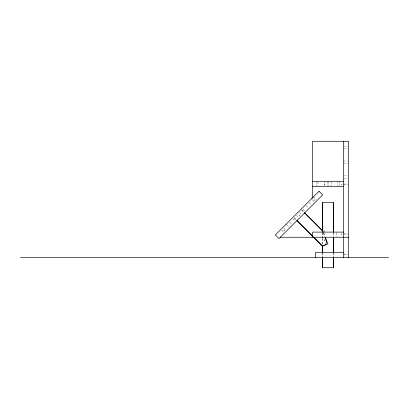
<?xml version="1.0" encoding="UTF-8"?>
<svg xmlns="http://www.w3.org/2000/svg" width="409" height="409" viewBox="0 0 409 409"><rect width="100%" height="100%" fill="white"/><g stroke="black" fill="none" stroke-linecap="round" stroke-linejoin="round"><path stroke-width="0.31" stroke-dasharray="2.04 1.53" d="M343.422 146.151L347.425 146.151M343.422 148.896L347.425 148.896M343.422 161.018L347.425 161.018M343.422 163.769L347.425 163.769M343.422 175.89L347.425 175.89M343.422 178.636L347.425 178.636M343.422 184.024L347.425 184.024M343.422 184.715L347.425 184.715M343.422 233.815L347.425 233.815M343.422 234.505L347.425 234.505M343.422 254.076L347.425 254.076M343.422 254.761L347.425 254.761M313.32 196.959L316.152 199.791M312.185 199.71L314.613 202.138M309.153 202.746L311.177 204.771M306.239 205.661L308.263 207.685M302.839 209.06L304.863 211.085M301.499 209.664L304.138 212.302M301.832 210.241L303.631 212.036M299.439 212.46L301.464 214.48M296.525 215.374L298.55 217.394M294.306 217.762L296.54 220.001M294.168 217.869L295.927 219.633M293.125 218.769L295.15 220.794M289.725 222.169L291.75 224.193M286.003 224.275L288.836 227.107M283.78 228.12L285.804 230.144M281.837 230.062L283.861 232.087M323.304 232.639L324.766 236.167M323.146 232.532L324.209 235.185M339.301 181.279L339.301 185.86M337.926 181.279L337.926 185.86M336.556 232.67L336.556 236.678M333.463 232.629L333.463 236.458M333.463 252.358L333.463 256.878M333.294 232.629L333.294 236.458M333.294 253.048L333.294 256.878M331.402 181.279L331.402 185.86M328.657 181.279L328.657 185.86M327.282 181.279L327.282 185.86M324.536 181.279L324.536 185.86M322.645 232.629L322.645 237.731M322.645 238.37L322.645 244.751M322.645 253.048L322.645 256.878M322.476 232.629L322.476 237.731M322.476 238.37L322.476 244.112M322.476 252.358L322.476 256.878M318.013 181.852L318.013 185.86M316.638 181.279L316.638 185.86M323.984 230.149A22.556 4.55 71.6 0 1 324.869 232.051M324.117 239.423A22.991 1.345 69.5 0 1 324.296 239.889M283.841 230.436C284.439 231.647 284.771 229.337 283.841 230.436M299.015 215.262C299.557 216.473 299.996 214.234 299.02 215.231M314.194 200.083C314.792 201.294 315.119 198.984 314.194 200.083M324.194 184.341C324.843 185.553 325.032 183.217 324.194 184.341M324.194 234.127C324.843 235.344 325.032 233.007 324.194 234.127M341.362 184.341C341.944 185.558 342.272 183.273 341.362 184.341M341.362 234.127C341.944 235.344 342.272 233.064 341.362 234.127"/><path stroke-width="0.61" d="M325.564 244.301L326.561 242.997L326.316 240.921M325.411 244.408L325.155 244.572M312.517 181.279L343.422 181.279M312.517 186.432L343.422 186.432M343.422 232.097L312.517 232.097L312.517 237.251M280.145 237.251L348.57 237.251M343.422 252.358L315.61 252.358L315.61 257.512M20.45 257.512L388.55 257.512M304.577 212.741L322.476 230.64L323.09 232.123M304.526 212.931L322.476 230.881L323.003 232.184M296.985 220.446L312.64 236.095M313.534 236.99L322.476 245.937M296.806 220.512L322.476 246.177L327.972 243.902L325.135 237.062M325.288 237.956L326.224 240.61M348.57 257.512L348.57 141.274L312.517 141.274L312.517 196.908A2.06 2.06 0 0 1 311.914 198.365M343.422 141.274L343.422 257.512M333.463 231.99L333.463 202.634L322.476 202.634L322.476 231.351M333.463 237.092L333.463 252.409M333.463 257.512L333.463 267.726L322.476 267.726L322.476 257.512M333.294 202.634L333.294 231.99M333.294 237.092L333.294 252.409M333.294 257.512L333.294 267.726M322.645 202.634L322.645 231.351M322.645 245.39L322.645 252.409M322.645 257.512L322.645 267.726M322.476 245.39L322.476 252.409M325.579 244.357A4.489 2.612 -52.1 0 1 325.421 244.464M324.93 245.175A5.445 2.004 -43.2 0 1 324.414 245.431M322.946 245.906A5.297 1.099 -37 0 1 323.182 245.543M324.434 240.257A22.991 1.345 69.5 0 1 324.608 240.712M326.131 240.645A14.893 12.51 81.7 0 1 326.224 240.957M319.025 191.254L275.318 234.96L278.964 238.6L322.665 194.894L319.025 191.254"/></g></svg>
